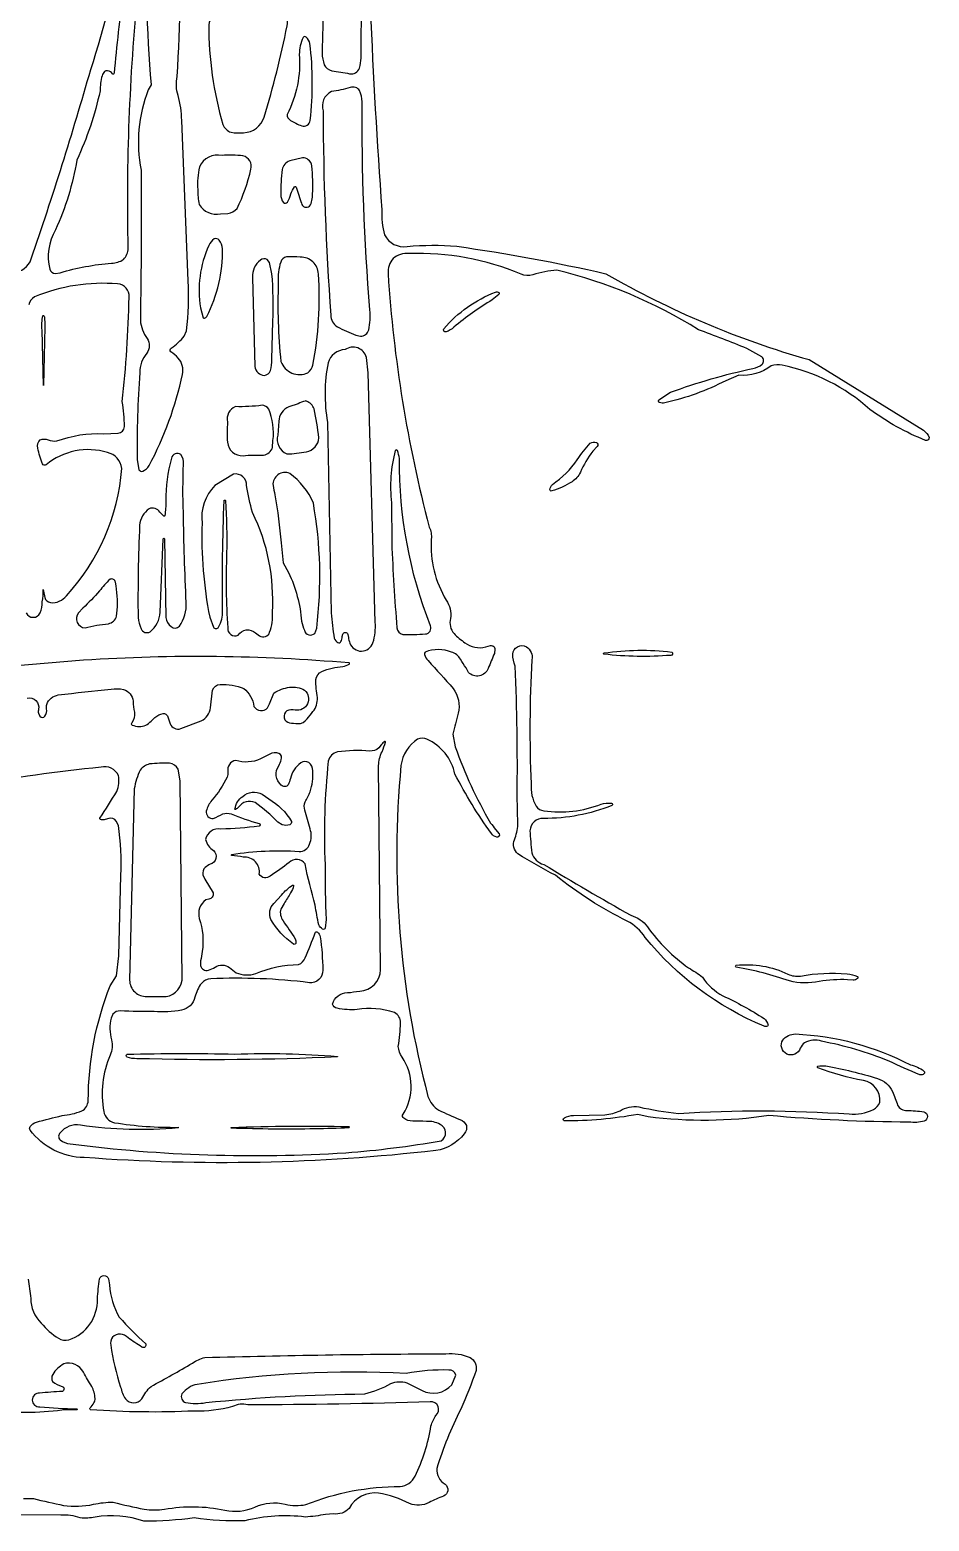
# Model space of a CAD drawing. Header units: metres. Extents: x 0.1 to 11.9, y 2.5 to 10.6.
# Drawn here: x 10.49 to 11.899, y 4.814 to 7.151 of the extents above; entities that cross this region are included whole.
import ezdxf

# ---------------------------------------------------------------- set-up
doc = ezdxf.new("R2010")
doc.units = ezdxf.units.M

msp = doc.modelspace()

# ---------------------------------------------------------------- linework, layer by layer
at = {"layer": 'Layer 1', "color": 0}
for points in [[(9.36239, 8.14779, 0.034), (9.82875, 6.90983, 0.3151), (9.85787, 6.89305, -0.0675), (10.05359, 6.9063, -0.1766), (10.10071, 6.89518, 0.05), (10.21163, 6.83157, 0.1357), (10.46415, 6.7712, 0.3246), (10.4926, 6.79242, 0.0132), (10.58581, 7.08889, 0.0673), (10.66179, 7.5156, -0.0826)], [(11.01655, 7.4997, 0.0167), (11.04186, 6.86938, 0.0821), (11.04614, 6.82989, 0.3239), (11.08131, 6.8117, -0.0438), (11.15936, 6.8121, -0.0204), (11.39267, 6.76912, 0.0623), (11.71114, 6.6344), (11.89011, 6.52362, -0.1873), (11.89905, 6.51251, -0.5523), (11.89356, 6.50779, -0.0623), (11.80627, 6.55631, 0.1331), (11.66883, 6.62586, 0.0861), (11.65185, 6.62482, -0.1941), (11.60077, 6.61017), (11.58069, 6.60142, -0.0654), (11.48507, 6.56678, -0.2116), (11.47671, 6.56722, -0.4737), (11.47578, 6.57148), (11.49383, 6.58321, -0.0336), (11.62308, 6.62073, 0.1542), (11.63731, 6.62723, 0.4306), (11.63696, 6.63901), (11.61366, 6.65182, 0.0088), (11.5376, 6.68134, 0.0817), (11.31593, 6.7745, 0.0562), (11.27837, 6.76732, -0.1565), (11.25983, 6.76839, 0.1063), (11.08435, 6.80081, 0.1918), (11.05943, 6.79299, 0.2032), (11.05158, 6.76912, 0.0484), (11.116, 6.37208, -0.1447), (11.11915, 6.35318, 0.1516), (11.14275, 6.25748, -0.1921), (11.14929, 6.22882, 0.2403), (11.15489, 6.20499, 0.0584), (11.17193, 6.19083, 0.2261), (11.20452, 6.18409), (11.21194, 6.18619, -0.4545), (11.21886, 6.18064), (11.21811, 6.17409, 0.0084), (11.20844, 6.15028, -0.5375), (11.1775, 6.14412), (11.17367, 6.15117, -0.0275), (11.16483, 6.16503, 0.2004), (11.15103, 6.176, 0.1944), (11.10964, 6.17614, 0.2948), (11.10868, 6.1724, 0.0949), (11.11414, 6.16268, -0.0059), (11.15363, 6.11907, -0.2082), (11.16162, 6.08024, 0.0063), (11.15303, 6.04751), (11.15677, 6.02739, 0.0463), (11.21194, 5.90823, -0.0249), (11.21979, 5.89831), (11.22569, 5.89108, -0.2822), (11.22523, 5.88737, -0.2829), (11.2217, 5.88611, -0.2131), (11.21336, 5.8919, -0.0382), (11.15636, 5.98495, 0.2318), (11.11251, 6.03979, 0.1908), (11.09788, 6.03966, 0.2206), (11.07178, 5.99858, 0.0883), (11.11403, 5.4797, 0.1781), (11.13108, 5.45834, 0.0216), (11.16418, 5.44364, -0.2033), (11.1743, 5.43424, -0.2383), (11.17097, 5.42122, -0.1982), (11.12649, 5.39498, -0.0474), (10.57553, 5.38397, -0.2363), (10.49103, 5.427, -0.3523), (10.49095, 5.43252, -0.1476), (10.50077, 5.43945, -0.0088), (10.54089, 5.44973, 0.0672), (10.57187, 5.4569, 0.2547), (10.58194, 5.47307, -0.0933), (10.61635, 5.65318), (10.6261, 5.66867), (10.63004, 5.69992), (10.63296, 5.82601, 0.05), (10.62926, 5.90444), (10.62568, 5.91117, 0.2938), (10.61412, 5.91552), (10.60845, 5.91363, -0.1502), (10.60113, 5.9135, -0.4728), (10.60004, 5.91606, 0.0155), (10.62653, 5.95773, 0.1627), (10.62909, 5.98287, 0.3575), (10.60193, 5.99575, 0.033), (10.19523, 5.92588, 0.1533)], [(10.67232, 7.32183, 0.0244), (10.68037, 7.06509), (10.67583, 7.05717, 0.1448), (10.66487, 6.93139), (10.66487, 6.93139, -0.0052), (10.66353, 6.69612, 0.1485), (10.67447, 6.66759, -0.297), (10.67355, 6.64437, 0.1836), (10.66261, 6.61408, 0.0203), (10.6586, 6.47801), (10.66141, 6.46174, 0.3796), (10.66728, 6.45971, 0.1596), (10.67736, 6.46828, 0.0685), (10.72968, 6.61133, 0.245), (10.72264, 6.63693, 0.0689), (10.71137, 6.64659, -0.509), (10.71197, 6.6524, 0.0655), (10.73241, 6.67143), (10.7357, 6.6797, 0.0454), (10.7383, 6.75783), (10.72831, 7.0092, 0.0696), (10.72267, 7.04847, -0.1206), (10.72109, 7.07805, 0.0303), (10.72371, 7.32246, 0.2227)], [(10.48468, 6.2375, 0.2891), (10.49567, 6.23057, 0.2891), (10.50666, 6.2375, 0.082), (10.50994, 6.25506, 0.052), (10.51147, 6.27407), (10.51386, 6.26161, 0.2782), (10.52271, 6.25362, 0.2619), (10.54774, 6.26445, 0.1688), (10.63454, 6.46383, 0.3247), (10.61197, 6.48887, 0.2518), (10.516, 6.46961, -0.4981), (10.51008, 6.47089, -0.0342), (10.50301, 6.49585, -0.2508), (10.5065, 6.50889, -0.1948), (10.51894, 6.50864, 0.1093), (10.53291, 6.50692, -0.103), (10.60585, 6.51818), (10.62887, 6.51892, 0.3373), (10.63847, 6.52943, 0.0575), (10.63504, 6.56864), (10.63504, 6.56864, 0.0236), (10.64592, 6.73242, 0.4301), (10.62798, 6.75303, 0.1202), (10.49797, 6.73272, 0.2229), (10.4887, 6.72011, -0.0735)], [(10.48635, 6.10397, -0.5401), (10.50415, 6.08662, 0.1194), (10.50397, 6.08037), (10.50618, 6.07552, 0.4693), (10.51401, 6.07552, 0.2128), (10.5167, 6.08736, -0.1143), (10.5169, 6.09409, -0.268), (10.53508, 6.10901, -0.0058), (10.61786, 6.1179, -0.1062), (10.63736, 6.11753, -0.3104), (10.65205, 6.09908, 0.027), (10.65421, 6.08174, -0.2166), (10.64998, 6.06535, 0.4649), (10.65055, 6.06161, 0.0534), (10.66182, 6.05925, 0.2302), (10.68026, 6.06802), (10.68644, 6.07351, -0.1612), (10.69937, 6.07975, -0.3394), (10.70583, 6.07604), (10.71026, 6.06375, 0.3955), (10.72681, 6.05608), (10.7588, 6.06846, 0.2691), (10.77331, 6.08873), (10.77678, 6.11648, -0.3298), (10.78842, 6.12527, -0.0979), (10.82571, 6.11911, -0.1922), (10.84131, 6.09099, 0.4975), (10.86293, 6.08864), (10.86571, 6.09499), (10.87259, 6.11171), (10.87299, 6.11223, -0.0957), (10.8973, 6.12094, -0.1544), (10.92085, 6.11641, -0.3351), (10.9253, 6.09519, -0.3351), (10.90611, 6.0851, 0.1538), (10.8931, 6.08393, 0.3046), (10.88884, 6.07308, 0.3046), (10.89727, 6.06502, -0.0164), (10.91008, 6.06399, 0.2553), (10.92484, 6.07132, 0.0246), (10.93373, 6.08295, 0.2032), (10.9408, 6.10468, -0.0303), (10.93834, 6.13291, -0.2537), (10.9477, 6.14562, -0.0844), (10.98055, 6.15357, 0.0758), (10.99078, 6.15729, 0.3158), (10.99124, 6.15824, 0.3174), (10.99051, 6.15901, 0.0378), (10.57474, 6.16332), (10.32162, 6.14223)], [(10.48768, 5.19345, -0.0209), (10.49177, 5.16328, 0.1984), (10.50808, 5.1245, 0.076), (10.53549, 5.10069, 0.215), (10.55158, 5.09839, 0.3338), (10.59623, 5.16235, -0.0112), (10.59948, 5.19379, -0.3333), (10.6065, 5.19905, -0.3335), (10.61352, 5.19377), (10.61538, 5.18436, 0.1124), (10.63045, 5.13382, 0.0205), (10.67188, 5.09204, -0.3491), (10.67102, 5.08715, -0.349), (10.66607, 5.08688, -0.016), (10.64426, 5.1014, 0.4244), (10.62007, 5.10263, 0.1814), (10.61712, 5.08972, 0.0463), (10.63267, 5.02421, 0.0812), (10.64024, 5.00559, 0.4803), (10.66599, 5.00572, -0.108), (10.68031, 5.02511, 0.0074), (10.74528, 5.06185, -0.0977), (10.76461, 5.07055, -0.0065), (11.14218, 5.07639, -0.1349), (11.17992, 5.07042, -0.3322), (11.18939, 5.0504, -0.0253), (11.1653, 4.98942, 0.0433), (11.12789, 4.89661, 0.2816), (11.14095, 4.87185, -0.577), (11.13852, 4.85333, 0.0318), (11.1158, 4.84348, -0.23), (11.08537, 4.84179, 0.0767), (11.03671, 4.85788, 0.3191), (10.99065, 4.8342, -0.2504), (10.96613, 4.82556), (10.95359, 4.82464, -0.0319), (10.92211, 4.82062, 0.088), (10.82731, 4.81487, -0.0483), (10.74797, 4.81912, -0.0346), (10.66921, 4.8141, 0.1192), (10.59277, 4.82063, -0.0804), (10.56933, 4.8192, 0.1061), (10.5388, 4.82354), (10.08527, 4.82676)], [(10.4803, 4.84945), (10.49617, 4.84964, 0.0118), (10.54329, 4.83884, 0.0894), (10.58996, 4.84054, -0.0602), (10.62121, 4.84375, 0.0162), (10.66948, 4.83301, 0.0783), (10.70137, 4.83279, -0.0993), (10.79592, 4.83132, 0.1623), (10.84307, 4.83623, -0.1704), (10.89039, 4.84073, 0.1057), (10.92288, 4.84004, -0.0986), (11.07055, 4.86824, 0.2624), (11.0938, 4.88452, 0.0742), (11.11869, 4.9632, -0.075), (11.12654, 4.9799, 0.3276), (11.12984, 4.99394, 0.3275), (11.11746, 5.00131, -0.0086), (10.83189, 4.9965, 0.1747), (10.80805, 4.99375, -0.0802), (10.74809, 4.98666, -0.029), (10.58549, 4.98859, -0.2841), (10.58429, 4.9899, -0.2841), (10.58493, 4.99155, 0.0874), (10.59094, 4.99947, 0.1202), (10.59265, 5.00652, 0.1059), (10.58759, 5.02522, -0.0196), (10.57441, 5.0474, 0.3701), (10.54349, 5.06052, 0.1149), (10.52624, 5.04409, 0.2625), (10.526, 5.033, 0.0872), (10.54098, 5.02517, -0.3338), (10.54405, 5.0215, -0.3341), (10.54136, 5.01753, 0.0061), (10.50573, 5.01478, 0.4418), (10.4942, 5.00396, 0.4418), (10.50604, 4.9935, 0.0208), (10.56393, 4.99002, -0.3925), (10.5645, 4.98939, -0.3919), (10.56393, 4.98878), (10.54078, 4.98802, -0.0649), (10.42899, 4.98792)]]:
    msp.add_lwpolyline(points, format="xyb", dxfattribs=at)
for points in [[(11.00917, 7.12291, 0.0341), (11.00095, 7.32289, 0.3459), (10.98423, 7.34618), (10.95648, 7.33623, 0.2328), (10.95001, 7.32535, 0.0471), (10.95021, 7.29252, -0.0103), (10.9501, 7.2156, -0.0065), (10.9481, 7.11462, 0.064), (10.95148, 7.09665, 0.2135), (10.96345, 7.08687, -0.0247), (10.99135, 7.08243, 0.3693), (11.00682, 7.0914, 0.0885), (11.00917, 7.12291)], [(10.56399, 6.94713, -0.0661), (10.53053, 6.83758, 0.1897), (10.52151, 6.77603, 0.3273), (10.53014, 6.76948), (10.53775, 6.77067, -0.0517), (10.61846, 6.78563, 0.1476), (10.63714, 6.79143, 0.1902), (10.6445, 6.80892, -0.0294), (10.6598, 7.21217), (10.65907, 7.22963, 0.548), (10.64976, 7.2336, 0.1457), (10.63725, 7.212, 0.0118), (10.62235, 7.08312, -0.3073), (10.62146, 7.08195, -0.3071), (10.62004, 7.08233, 0.2243), (10.61221, 7.08723, 0.2222), (10.60755, 7.08579, 0.1394), (10.60354, 7.07937, 0.054), (10.60038, 7.0556, -0.0562), (10.56399, 6.94713)], [(10.77056, 7.15918, 0.0704), (10.79292, 7.00283, 0.2192), (10.80554, 6.99072, 0.0666), (10.82521, 6.99008, 0.3259), (10.85734, 7.0146, 0.0254), (10.8934, 7.15748, 0.1829), (10.8922, 7.17208, 0.2154), (10.88041, 7.17895, 0.034), (10.78989, 7.1783, 0.3517), (10.77056, 7.15918)], [(10.92966, 7.0094, 0.0583), (10.92915, 7.1297, 0.1687), (10.92333, 7.13982, 0.4694), (10.9184, 7.13902, 0.1102), (10.91254, 7.11285, -0.1392), (10.89337, 7.01853, 0.2662), (10.89858, 7.00935, 0.0296), (10.91631, 7.00064, 0.4437), (10.92966, 7.0094)], [(10.9499, 7.0242, 0.0179), (10.96191, 6.70427, 0.2714), (10.97224, 6.68586, 0.0333), (11.00093, 6.67294), (11.00815, 6.67124, 0.3563), (11.02125, 6.68117, 0.0847), (11.02318, 6.7124, -0.0225), (11.01116, 7.03849, 0.0866), (11.00701, 7.05597, 0.3483), (10.99244, 7.06083, -0.0391), (10.96277, 7.05442, 0.3797), (10.9499, 7.0242)], [(10.75364, 6.90101, 0.075), (10.75586, 6.87759, 0.3275), (10.78908, 6.86286), (10.80059, 6.86352, 0.1618), (10.81498, 6.87121, 0.0578), (10.8368, 6.93278, 0.4344), (10.82423, 6.95354, 0.0684), (10.7915, 6.9542, 0.3713), (10.75626, 6.93644, 0.083), (10.75364, 6.90101)], [(10.93324, 6.89389, 0.0379), (10.93226, 6.93789, 0.1935), (10.92656, 6.94776, 0.2305), (10.91755, 6.95062), (10.89757, 6.94582, 0.2702), (10.88548, 6.93227, 0.0326), (10.88352, 6.89357, 0.1574), (10.88759, 6.88047, 0.4526), (10.89407, 6.88119, 0.0936), (10.89926, 6.89408, -0.0913), (10.90521, 6.90508, -0.2682), (10.90661, 6.90561, -0.269), (10.90777, 6.90465, 0.024), (10.91598, 6.87936, 0.5635), (10.92865, 6.87489, 0.1525), (10.93324, 6.89389)], [(10.75776, 6.71551), (10.76215, 6.69991, 0.3559), (10.76425, 6.69923, 0.1685), (10.7675, 6.70195, 0.1248), (10.79213, 6.80821, 0.1399), (10.78683, 6.82167, 0.3635), (10.77936, 6.82351, 0.1374), (10.77078, 6.81323, 0.1489), (10.75776, 6.71551)], [(10.86974, 6.7691), (10.86587, 6.78674), (10.86224, 6.79133, 0.318), (10.85155, 6.79043, 0.244), (10.83904, 6.76323), (10.84304, 6.62359, 0.3739), (10.85783, 6.60974, 0.279), (10.86719, 6.61716, 0.0927), (10.86945, 6.63483), (10.87114, 6.69464, 0.0263), (10.86974, 6.7691)], [(10.88376, 6.63126, 0.438), (10.92599, 6.61392, 0.1694), (10.93392, 6.62594, 0.0645), (10.94248, 6.76861, 0.4213), (10.91407, 6.79487, 0.0343), (10.89235, 6.79534, 0.2578), (10.88339, 6.78731, 0.0971), (10.87965, 6.75567, 0.0362), (10.88376, 6.63126)], [(11.21466, 6.728, 0.0424), (11.15481, 6.68523, -0.1219), (11.14234, 6.67804, -0.314), (11.13897, 6.67919, -0.3136), (11.13887, 6.68275, -0.1254), (11.22006, 6.7403, -0.22), (11.2249, 6.73945, -0.4385), (11.2253, 6.73665), (11.21466, 6.728)], [(10.50977, 6.68071, -0.0928), (10.51103, 6.70329, -0.5386), (10.51196, 6.7035, -0.1561), (10.51318, 6.70113, -0.0372), (10.514, 6.68562), (10.51206, 6.5937), (10.50977, 6.68071)], [(10.95675, 6.53637), (10.96245, 6.23764, 0.0272), (10.96731, 6.19771, 0.2081), (10.97311, 6.19089, 0.4286), (10.97772, 6.1926, 0.0677), (10.97985, 6.20027), (10.98063, 6.20409, -0.3404), (10.98464, 6.20703, -0.3406), (10.98852, 6.2039), (10.9894, 6.19917, 0.0593), (10.99166, 6.19012, 0.3178), (11.00998, 6.17757, 0.3177), (11.0279, 6.19065, 0.1032), (11.03133, 6.22285), (11.0206, 6.6137), (11.01764, 6.63791, 0.5162), (10.98434, 6.65019, 0.3226), (10.95748, 6.62941, 0.091), (10.95675, 6.53637)], [(10.9432, 6.51192, 0.0219), (10.93566, 6.55725, 0.2003), (10.92389, 6.56949, 0.1496), (10.92165, 6.56949, 0.0282), (10.9106, 6.56539), (10.89612, 6.56048, 0.2874), (10.88035, 6.5378), (10.87866, 6.51615, 0.3651), (10.89291, 6.48658, 0.0441), (10.92363, 6.49015, 0.3563), (10.9432, 6.51192)], [(10.80003, 6.53655, 0.0331), (10.79999, 6.50504, 0.402), (10.82445, 6.48382, -0.034), (10.85668, 6.48465, 0.2668), (10.87075, 6.49689), (10.87131, 6.50793, 0.1319), (10.8646, 6.55688, 0.2383), (10.85412, 6.56291, -0.0455), (10.81259, 6.56082, 0.3712), (10.80003, 6.53655)], [(11.37211, 6.49084, 0.0574), (11.35275, 6.45794, -0.1383), (11.33968, 6.44295, -0.0714), (11.30799, 6.42854, -0.5255), (11.30516, 6.43091, -0.1778), (11.3089, 6.43883, 0.0948), (11.34801, 6.47761, -0.0426), (11.36837, 6.50332, -0.2859), (11.37779, 6.5045, -0.4886), (11.37925, 6.4983), (11.37211, 6.49084)], [(10.65997, 6.23038, 0.0673), (10.66476, 6.21251, 0.4446), (10.67879, 6.20779, 0.2255), (10.69443, 6.23842), (10.69948, 6.35363, -0.3817), (10.70046, 6.35451, -0.3809), (10.70142, 6.35363), (10.70369, 6.23024, 0.1929), (10.71168, 6.21595, 0.4059), (10.72468, 6.21679, 0.1792), (10.73527, 6.25362, -0.0058), (10.7309, 6.39465, -0.0204), (10.73125, 6.47057, 0.1847), (10.72698, 6.48563, 0.5242), (10.71224, 6.48001, 0.0756), (10.70365, 6.4128, -0.0191), (10.70207, 6.38993, -0.5436), (10.70057, 6.38929, -0.0767), (10.6939, 6.39529, 0.3766), (10.67712, 6.40067, 0.2156), (10.66234, 6.375, 0.0131), (10.65997, 6.23038)], [(11.057, 6.41022), (11.05728, 6.34719, 0.01), (11.06541, 6.21388, 0.3203), (11.07456, 6.20363, 0.0262), (11.11008, 6.20453, 0.4977), (11.11814, 6.21713, -0.0957), (11.06941, 6.47938, 0.0582), (11.06611, 6.49189, 0.3016), (11.0645, 6.49296, 0.3005), (11.0629, 6.49189, 0.0957), (11.057, 6.41022)], [(10.76022, 6.378, 0.056), (10.77217, 6.23084), (10.77803, 6.21519, 0.5218), (10.78619, 6.21519, 0.144), (10.79218, 6.24088, -0.0125), (10.79474, 6.41357, -0.3506), (10.79571, 6.41435, -0.3517), (10.79671, 6.41357, -0.0226), (10.79868, 6.33128, 0.0246), (10.80034, 6.21423, 0.2683), (10.8052, 6.20367, 0.2683), (10.81678, 6.20262, -0.467), (10.8437, 6.20632), (10.85035, 6.20163, 0.4946), (10.8661, 6.20706, 0.1139), (10.87035, 6.23869, 0.1298), (10.83934, 6.39475, -0.0314), (10.82996, 6.43694, 0.4974), (10.80945, 6.45483), (10.78035, 6.43729, 0.2295), (10.76022, 6.378)], [(10.93454, 6.4094, 0.1407), (10.89746, 6.45592, 0.5722), (10.87138, 6.43727, 0.0167), (10.87443, 6.42255, -0.0187), (10.88395, 6.34729), (10.88745, 6.31602), (10.89577, 6.30068, -0.0907), (10.91609, 6.22429, 0.0455), (10.92047, 6.21028, 0.5581), (10.93684, 6.20539), (10.93981, 6.21383, 0.0743), (10.93454, 6.4094)], [(10.57694, 6.21398, -0.0422), (10.61368, 6.22059, 0.2583), (10.62633, 6.23213), (10.62724, 6.24188, 0.0621), (10.62471, 6.28555, 0.5112), (10.61608, 6.29013, 0.0498), (10.59955, 6.27188, -0.0202), (10.57368, 6.24494), (10.56655, 6.23752, 0.279), (10.56462, 6.22261, 0.2792), (10.57694, 6.21398)], [(11.31372, 5.82638, -0.0229), (11.25487, 5.85987, -0.3161), (11.24954, 5.88207, 0.0841), (11.25484, 5.90569), (11.2537, 5.95198, 0.0151), (11.25056, 6.15394, -0.0853), (11.24673, 6.17283, -0.5278), (11.26817, 6.18458, -0.2931), (11.27696, 6.16411, 0.0261), (11.2757, 5.96955, 0.145), (11.28329, 5.93468, 0.214), (11.29553, 5.92725, 0.1297), (11.38533, 5.9378, -0.0933), (11.40132, 5.93927, -0.336), (11.40317, 5.93776, -0.3365), (11.4022, 5.93556, -0.0948), (11.29501, 5.91535, 0.4238), (11.27387, 5.89618, 0.0272), (11.27698, 5.86162, 0.2791), (11.2954, 5.8434, 0.0081), (11.43176, 5.76366, -0.1716), (11.45774, 5.74534, 0.0783), (11.52217, 5.6811, -0.0475), (11.54393, 5.66655, 0.1208), (11.57576, 5.63745, -0.0368), (11.6405, 5.60171, -0.1574), (11.64685, 5.59159, -0.3917), (11.64563, 5.58968, -0.1529), (11.6405, 5.5899, -0.1251), (11.45426, 5.72902, 0.1189), (11.42625, 5.75457, -0.0571), (11.31372, 5.82638)], [(11.49445, 6.17097, -0.0491), (11.38957, 6.1728, -0.3201), (11.38906, 6.17384, -0.3191), (11.38987, 6.17466, -0.0674), (11.49596, 6.17605, -0.3432), (11.49718, 6.17292, -0.3429), (11.49445, 6.17097)], [(10.93758, 5.77954, -0.0208), (10.92151, 5.84403, 0.4884), (10.89647, 5.84624, -0.0131), (10.86697, 5.82511, -0.4729), (10.84986, 5.82783, 0.4951), (10.8247, 5.85473, 0.0415), (10.80664, 5.85728, -0.368), (10.80607, 5.85806, -0.369), (10.80675, 5.85876, -0.0589), (10.91215, 5.86362, 0.3355), (10.92865, 5.87521, 0.1833), (10.92945, 5.89904), (10.92126, 5.92822, -0.1851), (10.92162, 5.94132, 0.0179), (10.92966, 5.95719, 0.0778), (10.93392, 5.99008, 0.2128), (10.92745, 6.00293, 0.3036), (10.91497, 6.00257, 0.1792), (10.89852, 5.97775, -0.0279), (10.89527, 5.9681, -0.4713), (10.88434, 5.96764, -0.3983), (10.88054, 5.99807, 0.0708), (10.88433, 6.00742, 0.3808), (10.88071, 6.01719, 0.2279), (10.86625, 6.01626), (10.852, 6.00854, -0.182), (10.81285, 6.00633, 0.4154), (10.80064, 5.98861, -0.0967), (10.79941, 5.98023, -0.0657), (10.77573, 5.94383, 0.1263), (10.76679, 5.92692, 0.502), (10.77773, 5.91554, 0.0295), (10.79286, 5.92253, -0.1705), (10.80566, 5.92239, 0.03), (10.84949, 5.90764, -0.3299), (10.85114, 5.90542, -0.3292), (10.84949, 5.90321, -0.0228), (10.78976, 5.89868, 0.4114), (10.76553, 5.88216, 0.1854), (10.77819, 5.86512, -0.2783), (10.78199, 5.85266, -0.2784), (10.77273, 5.84348, 0.0661), (10.76524, 5.83868, 0.2664), (10.76163, 5.82704), (10.7648, 5.81997), (10.77751, 5.79865, -0.4576), (10.77058, 5.78905), (10.76586, 5.78801, 0.303), (10.75588, 5.75872, -0.1201), (10.76044, 5.70696, -0.0329), (10.75779, 5.69207), (10.75782, 5.68503, 0.4382), (10.7701, 5.67753, 0.0354), (10.78067, 5.68223, -0.3026), (10.80336, 5.68181, 0.0301), (10.81368, 5.67361, 0.1789), (10.8445, 5.67218, -0.0998), (10.91144, 5.68631, 0.2108), (10.92165, 5.69701, 0.0152), (10.93752, 5.73628, -0.4892), (10.94084, 5.73709, -0.1671), (10.9453, 5.73009, -0.0309), (10.94936, 5.67762, -0.4589), (10.92831, 5.658, 0.0415), (10.77393, 5.66408, 0.1882), (10.75911, 5.65697, 0.0748), (10.74877, 5.63531, -0.3097), (10.72788, 5.61495, -0.0722), (10.68524, 5.61262, -0.0101), (10.63236, 5.61368, 0.2263), (10.62045, 5.60877), (10.61789, 5.60251, 0.1342), (10.61854, 5.56853, -0.1618), (10.6162, 5.54442, 0.148), (10.60618, 5.45597, 0.3123), (10.62296, 5.4386, 0.0421), (10.7227, 5.43132, -0.4026), (10.72308, 5.43093, -0.4026), (10.7227, 5.43053, -0.0596), (10.56955, 5.43464, 0.2835), (10.53808, 5.42269, 0.4318), (10.53781, 5.41165, 0.1331), (10.55354, 5.40532, 0.0474), (10.98531, 5.39145, 0.0242), (11.13457, 5.4102, 0.2789), (11.14157, 5.4235, 0.2787), (11.13304, 5.43587, 0.1391), (11.1116, 5.44061, 0.0138), (11.09014, 5.44097, -0.1523), (11.07612, 5.44561, -0.4167), (11.07514, 5.45172, 0.3018), (11.07339, 5.54133, -0.1104), (11.06759, 5.55797, 0.0234), (11.07127, 5.59525, 0.2803), (11.06156, 5.61107, 0.1276), (11.00297, 5.61587, -0.0704), (10.97177, 5.61789, -0.2901), (10.96474, 5.6244, -0.3604), (10.98808, 5.64235, 0.0182), (11.0071, 5.64483, 0.3976), (11.03982, 5.67821), (11.03676, 5.99812, -0.1023), (11.04214, 6.02003, 0.0516), (11.0474, 6.03513, 0.2961), (11.04707, 6.03588, 0.2945), (11.04626, 6.03589, 0.0866), (11.04094, 6.03096), (11.0372, 6.02584, -0.2034), (11.02293, 6.02103, 0.0522), (10.97226, 6.01959, 0.3018), (10.95795, 6.005, 0.0381), (10.95287, 5.84264, 0.0144), (10.95464, 5.75695), (10.95301, 5.74337, -0.4528), (10.94906, 5.74189, -0.1803), (10.94306, 5.74872, -0.0248), (10.93758, 5.77954)], [(10.72888, 5.6619), (10.72591, 5.97429), (10.72275, 5.9924, 0.2395), (10.70943, 6.00224, 0.0266), (10.6781, 6.00075, 0.1657), (10.66341, 5.99117, 0.0683), (10.65397, 5.96188), (10.64674, 5.66218, 0.4284), (10.6739, 5.63633, -0.0189), (10.69825, 5.63608, 0.3947), (10.72888, 5.6619)], [(10.82401, 5.94977, -0.3231), (10.85436, 5.9535), (10.86471, 5.94606, -0.1243), (10.90041, 5.91072, -0.3811), (10.89748, 5.90535, -0.1784), (10.8857, 5.90548), (10.87904, 5.90963, 0.0444), (10.8434, 5.9403, 0.3689), (10.81744, 5.93299, -0.0841), (10.8127, 5.92951), (10.81206, 5.92955), (10.81177, 5.93013, -0.2088), (10.82401, 5.94977)], [(10.88339, 5.77343, 0.215), (10.88714, 5.75471, -0.0087), (10.90607, 5.72687, -0.2018), (10.90684, 5.71962, -0.509), (10.90354, 5.71845, -0.1105), (10.86811, 5.75703, -0.3095), (10.87274, 5.78223), (10.88474, 5.79525, -0.084), (10.90204, 5.81081, -0.2914), (10.90325, 5.81069, -0.2924), (10.90365, 5.80953, -0.0803), (10.89893, 5.79871, -0.0119), (10.88878, 5.78215), (10.88339, 5.77343)], [(11.59694, 5.6852, -0.1436), (11.67781, 5.67134, 0.1359), (11.69756, 5.66834, -0.0716), (11.77064, 5.67162, -0.1143), (11.78666, 5.66757, -0.4964), (11.78682, 5.66441, -0.1772), (11.7799, 5.66193), (11.77125, 5.66261, 0.0448), (11.72691, 5.6601, -0.1148), (11.68032, 5.66067, 0.0406), (11.59694, 5.68236, -0.3398), (11.59584, 5.68378, -0.3398), (11.59694, 5.6852)], [(11.86965, 5.52911, -0.1191), (11.89101, 5.51949, -0.4542), (11.891, 5.51524, -0.2553), (11.88448, 5.51382, -0.0187), (11.83634, 5.53504, 0.0493), (11.73045, 5.5662, 0.2174), (11.70397, 5.56372, 0.1234), (11.69709, 5.55522, -0.4497), (11.67621, 5.54621, -0.4496), (11.66974, 5.568, -0.2224), (11.68962, 5.57763, -0.1098), (11.86965, 5.52911)], [(10.64283, 5.54583, -0.0123), (10.81158, 5.54616, -0.0286), (10.97213, 5.54254, -0.3684), (10.97253, 5.54205, -0.3666), (10.97213, 5.54158, -0.0181), (10.65828, 5.53891, -0.0942), (10.64283, 5.54133, -0.2917), (10.64138, 5.54357, -0.2925), (10.64283, 5.54583)], [(11.648, 5.44975, -0.07), (11.45881, 5.44787), (11.44299, 5.45153, -0.0459), (11.3272, 5.4413, -0.3115), (11.32582, 5.44385, -0.3114), (11.32771, 5.44604, -0.1161), (11.34206, 5.45003), (11.39131, 5.45111, 0.1047), (11.41491, 5.45738, -0.1843), (11.44444, 5.46322, 0.029), (11.50643, 5.45324, -0.0323), (11.77378, 5.45226, 0.1335), (11.81166, 5.45908, 0.2036), (11.82162, 5.47083, 0.4058), (11.79615, 5.50459, -0.0451), (11.72486, 5.52473, -0.3182), (11.72407, 5.52585, -0.3182), (11.72486, 5.52698, -0.067), (11.73737, 5.52761, -0.0314), (11.81808, 5.50779, -0.227), (11.84156, 5.48739, -0.0308), (11.84971, 5.46579, 0.2889), (11.86425, 5.45757, -0.0483), (11.89081, 5.45553, -0.3303), (11.89644, 5.4485, -0.3303), (11.89135, 5.44107, -0.0987), (11.86763, 5.43947, -0.0211), (11.648, 5.44975)], [(10.93739, 5.42892, -0.0142), (10.80617, 5.43, -0.3922), (10.80557, 5.43063, -0.393), (10.80617, 5.43128, -0.0152), (10.99013, 5.43241, -0.3804), (10.99099, 5.43147, -0.3811), (10.99013, 5.4305, -0.0097), (10.93739, 5.42892)], [(11.07983, 5.04568, 0.0525), (10.75248, 5.02847, 0.1865), (10.72878, 5.0136, 0.4782), (10.73453, 5.00005, 0.1007), (10.76587, 4.99995, -0.0236), (11.0153, 5.0135, 0.062), (11.05608, 5.02991, -0.1841), (11.08078, 5.03093), (11.10486, 5.01903, 0.3522), (11.15131, 5.02792), (11.15783, 5.04304, 0.3533), (11.14659, 5.051, 0.0514), (11.07983, 5.04568)]]:
    msp.add_lwpolyline(points, format="xyb", close=True, dxfattribs=at)

doc.saveas('drawing.dxf')
